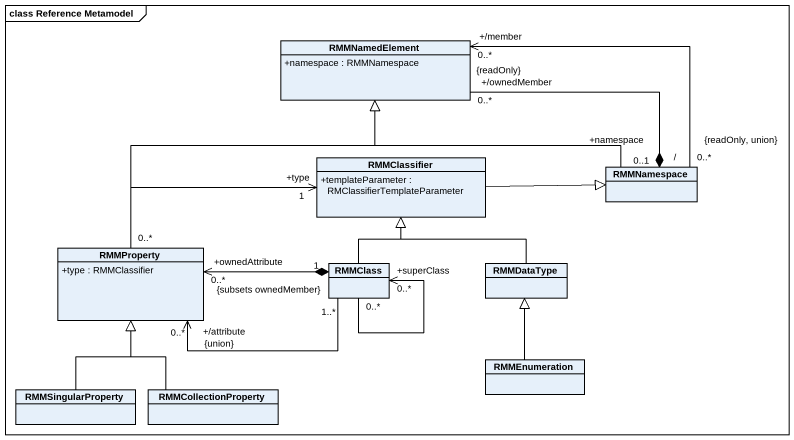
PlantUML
@startuml
mainframe class Reference Metamodel
hide circle
hide empty members
skinparam classAttributeIconSize 0
class RMMNamedElement {
  +namespace : RMMNamespace
}
class RMMClassifier {
  +templateParameter : RMClassifierTemplateParameter
}
class RMMNamespace
class RMMProperty {
  +type : RMMClassifier
}
class RMMClass
class RMMDataType
class RMMEnumeration
class RMMSingularProperty
class RMMCollectionProperty
RMMClassifier -right-|> RMMNamespace
RMMNamespace "/\n0..*\n{readOnly, union}" -left-> "+/member\n0..*\n{readOnly}" RMMNamedElement
RMMNamespace -left-|> RMMNamedElement
RMMNamespace "+namespace\n0..1" *-left- "+/ownedMember\n0..*" RMMNamedElement
RMMProperty -up-|> RMMNamedElement
RMMProperty "0..*" -right-> "+type\n1" RMMClassifier
RMMClass -up-|> RMMClassifier
RMMClass "1..*" -left-> "+/attribute\n0..*\n{union}" RMMProperty
RMMClass "1" *-left-> "+ownedAttribute\n0..*\n{subsets ownedMember}" RMMProperty
RMMClass "0..*" --> "+superClass\n0..*" RMMClass
RMMDataType -up-|> RMMClassifier
RMMEnumeration -up-|> RMMDataType
RMMSingularProperty -up-|> RMMProperty
RMMCollectionProperty -up-|> RMMProperty
@enduml
